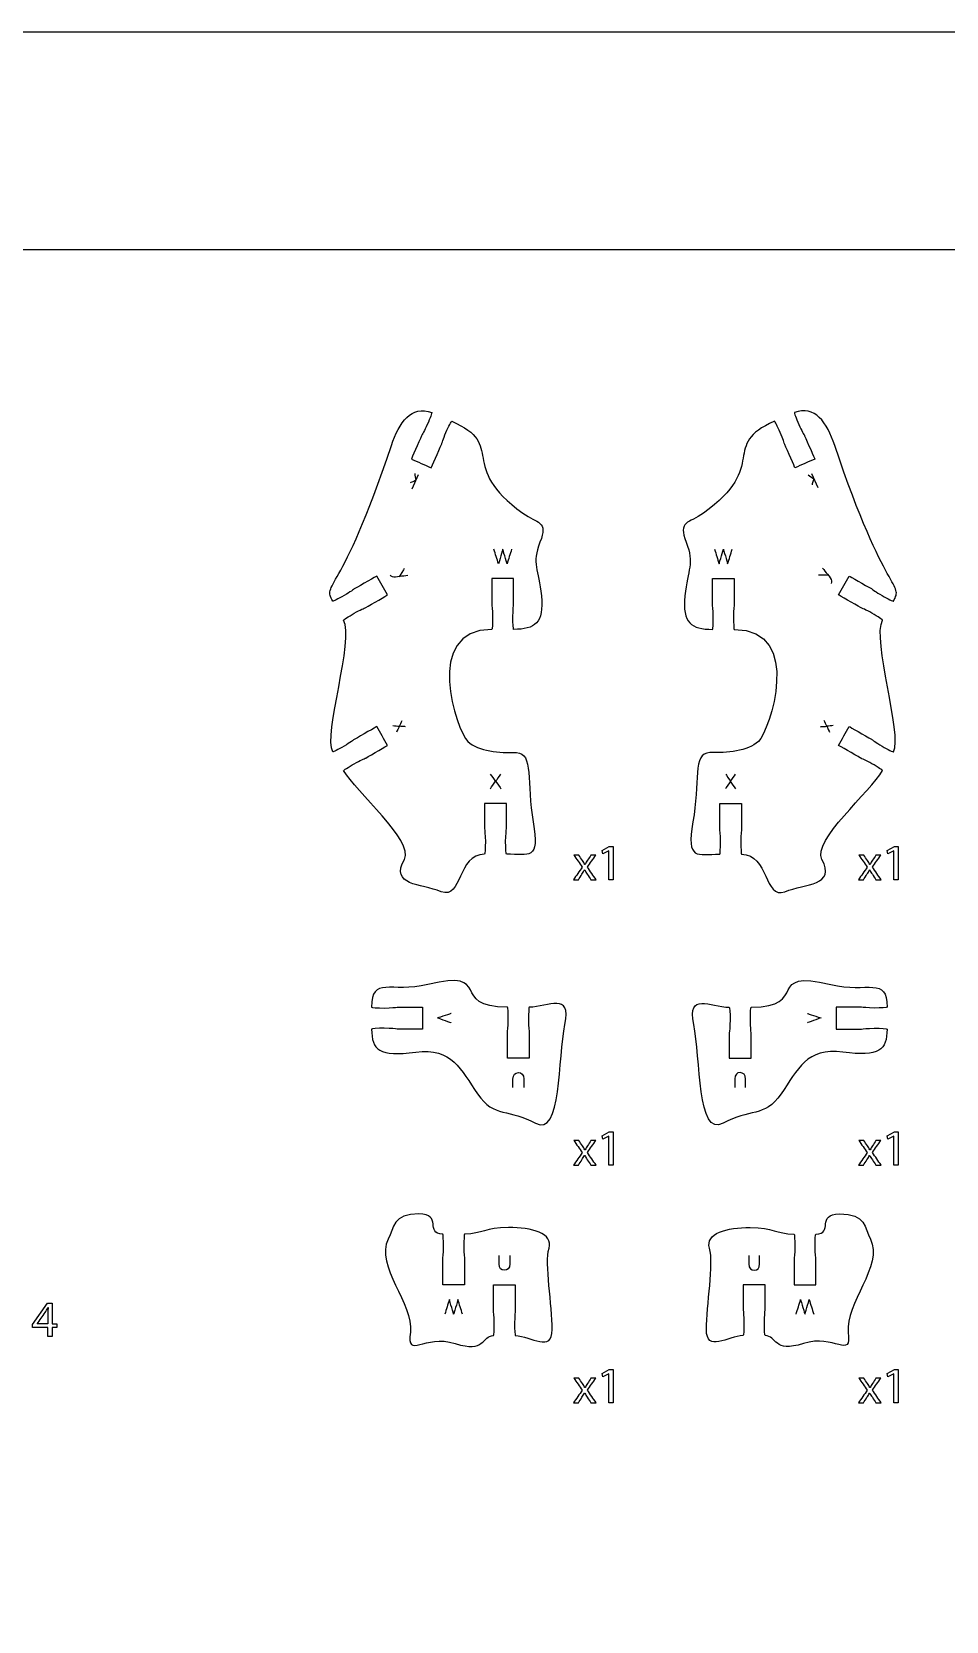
# Model space of a CAD drawing. Extents: x 0 to 1000, y 0 to 600.
# Drawn here: x 599 to 725.1, y 380.9 to 600 of the extents above; entities that cross this region are included whole.
import ezdxf

# ---------------------------------------------------------------- set-up
doc = ezdxf.new("R2010")
doc.units = 0
doc.header["$MEASUREMENT"] = 0
doc.layers.add('DEFAULT', color=7, linetype='CONTINUOUS')

msp = doc.modelspace()

# ---------------------------------------------------------------- linework, layer by layer
at = {"layer": 'DEFAULT', "color": 250}
for points in [[(1000.05, 0.05), (0.05, 0.05), (0.05, 600.05), (1000.05, 600.05)], [(678.56, 487.13), (678.55, 487.13), (677.75, 486.7), (677.63, 487.18), (678.63, 487.71), (679.16, 487.71), (679.16, 483.13), (678.56, 483.13)], [(717.86, 487.13), (717.84, 487.13), (717.05, 486.7), (716.93, 487.18), (717.93, 487.71), (718.46, 487.71), (718.46, 483.13), (717.86, 483.13)], [(678.56, 447.78), (678.55, 447.78), (677.75, 447.35), (677.63, 447.82), (678.63, 448.36), (679.16, 448.36), (679.16, 443.77), (678.56, 443.77)], [(717.86, 447.78), (717.84, 447.78), (717.05, 447.35), (716.93, 447.82), (717.93, 448.36), (718.46, 448.36), (718.46, 443.77), (717.86, 443.77)], [(601.23, 420.15), (601.23, 421.4), (599.1, 421.4), (599.1, 421.81), (601.15, 424.74), (601.82, 424.74), (601.82, 421.89), (602.46, 421.89), (602.46, 421.4), (601.82, 421.4), (601.82, 420.15)], [(678.56, 415.02), (678.55, 415.02), (677.75, 414.59), (677.63, 415.06), (678.63, 415.6), (679.16, 415.6), (679.16, 411.01), (678.56, 411.01)], [(717.86, 415.02), (717.84, 415.02), (717.05, 414.59), (716.93, 415.06), (717.93, 415.6), (718.46, 415.6), (718.46, 411.01), (717.86, 411.01)]]:
    msp.add_lwpolyline(points, close=True, dxfattribs=at)
for points in [[(349.46, 570.05), (980.05, 570.05), (980.05, 20.05), (203.89, 20.05), (203.89, 570.05), (223.88, 570.05)], [(706.51, 539.15), (707.36, 537.2)], [(652.26, 538.95), (651.4, 537)]]:
    msp.add_lwpolyline(points, dxfattribs=at)
at = {"layer": 'DEFAULT', "color": 1}
for points, knots in [([(640.51, 500.78), (640.53, 500.74), (641.24, 501.08), (642.08, 501.56), (642.92, 502.05), (643.39, 502.44), (643.54, 502.52), (644.31, 502.96), (646.58, 504.26), (646.58, 504.26), (647.08, 503.39), (647.58, 502.52), (648.07, 501.66), (648.07, 501.66), (645.79, 500.35), (645.04, 499.92), (644.88, 499.83), (644.31, 499.62), (643.47, 499.14), (642.63, 498.65), (641.97, 498.23), (642, 498.18), (643.62, 495.34), (651.74, 488.48), (650.37, 485.95), (648.39, 482.3), (652.6, 482.62), (655.47, 481.49), (658.35, 480.36), (657.65, 486.66), (661.44, 486.66), (661.5, 486.66), (661.54, 487.45), (661.54, 488.41), (661.54, 489.38), (661.44, 489.99), (661.44, 490.16), (661.44, 491.33), (661.44, 492.5), (661.44, 493.66), (662.44, 493.66), (663.44, 493.66), (664.44, 493.66), (664.44, 492.5), (664.44, 491.33), (664.44, 490.16), (664.44, 489.99), (664.34, 489.38), (664.34, 488.41), (664.34, 487.45), (664.39, 486.66), (664.44, 486.66), (667.6, 486.66), (669.07, 485.72), (668.14, 491.11), (667.2, 496.49), (668.2, 500.66), (665.84, 500.66), (663.47, 500.66), (660.61, 500.77), (659.11, 502.21), (657.62, 503.66), (652.79, 517.66), (662.44, 517.66), (662.5, 517.66), (662.54, 518.44), (662.54, 519.41), (662.54, 520.38), (662.44, 520.99), (662.44, 521.16), (662.44, 522.33), (662.44, 523.49), (662.44, 524.66), (663.44, 524.66), (664.44, 524.66), (665.44, 524.66), (665.44, 523.49), (665.44, 522.33), (665.44, 521.16), (665.44, 520.99), (665.34, 520.38), (665.34, 519.41), (665.34, 518.44), (665.39, 517.66), (665.44, 517.66), (668.37, 517.66), (669.63, 518.53), (669.26, 522.27), (668.89, 526), (667.89, 526.68), (669.07, 529.66), (670.26, 532.63), (668.67, 532.27), (666.71, 533.68), (657.55, 540.24), (664.51, 543.09), (656.9, 546.35), (656.85, 546.37), (656.49, 545.67), (656.1, 544.79), (655.71, 543.9), (655.56, 543.31), (655.49, 543.14), (655.14, 542.34), (654.08, 539.94), (654.08, 539.94), (653.17, 540.34), (652.25, 540.74), (651.34, 541.14), (651.34, 541.14), (652.39, 543.55), (652.74, 544.35), (652.81, 544.51), (653.15, 545.03), (653.54, 545.91), (653.93, 546.79), (654.2, 547.53), (654.15, 547.56), (651.35, 548.62), (649.66, 546.19), (648.6, 543.03), (641.54, 521.97), (639.02, 524.14), (640.51, 521.54), (640.53, 521.49), (641.24, 521.84), (642.08, 522.32), (642.92, 522.8), (643.39, 523.19), (643.54, 523.27), (644.31, 523.71), (646.58, 525.01), (646.58, 525.01), (647.08, 524.15), (647.58, 523.28), (648.07, 522.41), (648.07, 522.41), (645.79, 521.1), (645.04, 520.67), (644.88, 520.58), (644.31, 520.37), (643.47, 519.89), (642.63, 519.41), (641.97, 518.98), (642, 518.93), (643.5, 516.3), (639.18, 503.1), (640.51, 500.78)], [1, 1, 1, 1, 2, 2, 2, 3, 3, 3, 4, 4, 4, 12.506309, 12.506309, 12.506309, 13.506309, 13.506309, 13.506309, 14.506309, 14.506309, 14.506309, 15.506309, 15.506309, 15.506309, 16.506309, 16.506309, 16.506309, 17.506309, 17.506309, 17.506309, 18.506309, 18.506309, 18.506309, 19.506309, 19.506309, 19.506309, 20.506309, 20.506309, 20.506309, 30.426309, 30.426309, 30.426309, 38.926309, 38.926309, 38.926309, 48.846309, 48.846309, 48.846309, 49.846309, 49.846309, 49.846309, 50.846309, 50.846309, 50.846309, 51.846309, 51.846309, 51.846309, 52.846309, 52.846309, 52.846309, 53.846309, 53.846309, 53.846309, 54.846309, 54.846309, 54.846309, 55.846309, 55.846309, 55.846309, 56.846309, 56.846309, 56.846309, 66.766309, 66.766309, 66.766309, 75.276309, 75.276309, 75.276309, 85.196309, 85.196309, 85.196309, 86.196309, 86.196309, 86.196309, 87.196309, 87.196309, 87.196309, 88.196309, 88.196309, 88.196309, 89.196309, 89.196309, 89.196309, 90.196309, 90.196309, 90.196309, 91.196309, 91.196309, 91.196309, 92.196309, 92.196309, 92.196309, 93.196309, 93.196309, 93.196309, 94.196309, 94.196309, 94.196309, 102.699967, 102.699967, 102.699967, 103.699967, 103.699967, 103.699967, 104.699967, 104.699967, 104.699967, 105.699967, 105.699967, 105.699967, 106.699967, 106.699967, 106.699967, 107.699967, 107.699967, 107.699967, 108.699967, 108.699967, 108.699967, 109.699967, 109.699967, 109.699967, 110.699967, 110.699967, 110.699967, 119.206277, 119.206277, 119.206277, 120.206277, 120.206277, 120.206277, 121.206277, 121.206277, 121.206277, 122.206277, 122.206277, 122.206277, 123.206277, 123.206277, 123.206277, 123.206277]), ([(717.8, 500.78), (717.77, 500.74), (717.07, 501.08), (716.23, 501.56), (715.39, 502.05), (714.91, 502.44), (714.76, 502.52), (714, 502.96), (711.72, 504.26), (711.72, 504.26), (711.23, 503.39), (710.73, 502.52), (710.23, 501.66), (710.23, 501.66), (712.51, 500.35), (713.27, 499.92), (713.42, 499.83), (714, 499.62), (714.84, 499.14), (715.68, 498.65), (716.34, 498.23), (716.31, 498.18), (714.68, 495.34), (706.57, 488.48), (707.94, 485.95), (709.92, 482.3), (705.71, 482.62), (702.83, 481.49), (699.96, 480.36), (700.66, 486.66), (696.86, 486.66), (696.81, 486.66), (696.76, 487.45), (696.76, 488.41), (696.76, 489.38), (696.86, 489.99), (696.86, 490.16), (696.86, 491.33), (696.86, 492.5), (696.86, 493.66), (695.86, 493.66), (694.86, 493.66), (693.86, 493.66), (693.86, 492.5), (693.86, 491.33), (693.86, 490.16), (693.86, 489.99), (693.96, 489.38), (693.96, 488.41), (693.96, 487.45), (693.92, 486.66), (693.86, 486.66), (690.71, 486.66), (689.23, 485.72), (690.17, 491.11), (691.1, 496.49), (690.1, 500.66), (692.47, 500.66), (694.84, 500.66), (697.7, 500.77), (699.19, 502.21), (700.69, 503.66), (705.51, 517.66), (695.86, 517.66), (695.81, 517.66), (695.76, 518.44), (695.76, 519.41), (695.76, 520.38), (695.86, 520.99), (695.86, 521.16), (695.86, 522.33), (695.86, 523.49), (695.86, 524.66), (694.86, 524.66), (693.86, 524.66), (692.86, 524.66), (692.86, 523.49), (692.86, 522.33), (692.86, 521.16), (692.86, 520.99), (692.96, 520.38), (692.96, 519.41), (692.96, 518.44), (692.92, 517.66), (692.86, 517.66), (689.94, 517.66), (688.67, 518.53), (689.04, 522.27), (689.42, 526), (690.42, 526.68), (689.23, 529.66), (688.04, 532.63), (689.63, 532.27), (691.6, 533.68), (700.76, 540.24), (693.8, 543.09), (701.41, 546.35), (701.46, 546.37), (701.82, 545.67), (702.2, 544.79), (702.59, 543.9), (702.75, 543.31), (702.82, 543.14), (703.17, 542.34), (704.22, 539.94), (704.22, 539.94), (705.14, 540.34), (706.05, 540.74), (706.97, 541.14), (706.97, 541.14), (705.91, 543.55), (705.56, 544.35), (705.49, 544.51), (705.16, 545.03), (704.77, 545.91), (704.38, 546.79), (704.1, 547.53), (704.15, 547.56), (706.96, 548.62), (708.65, 546.19), (709.71, 543.03), (716.77, 521.97), (719.29, 524.14), (717.8, 521.54), (717.77, 521.49), (717.07, 521.84), (716.23, 522.32), (715.39, 522.8), (714.91, 523.19), (714.76, 523.27), (714, 523.71), (711.72, 525.01), (711.72, 525.01), (711.23, 524.15), (710.73, 523.28), (710.23, 522.41), (710.23, 522.41), (712.51, 521.1), (713.27, 520.67), (713.42, 520.58), (714, 520.37), (714.84, 519.89), (715.68, 519.41), (716.34, 518.98), (716.31, 518.93), (714.8, 516.3), (719.13, 503.1), (717.8, 500.78)], [1, 1, 1, 1, 2, 2, 2, 3, 3, 3, 4, 4, 4, 12.506309, 12.506309, 12.506309, 13.506309, 13.506309, 13.506309, 14.506309, 14.506309, 14.506309, 15.506309, 15.506309, 15.506309, 16.506309, 16.506309, 16.506309, 17.506309, 17.506309, 17.506309, 18.506309, 18.506309, 18.506309, 19.506309, 19.506309, 19.506309, 20.506309, 20.506309, 20.506309, 30.426309, 30.426309, 30.426309, 38.926309, 38.926309, 38.926309, 48.846309, 48.846309, 48.846309, 49.846309, 49.846309, 49.846309, 50.846309, 50.846309, 50.846309, 51.846309, 51.846309, 51.846309, 52.846309, 52.846309, 52.846309, 53.846309, 53.846309, 53.846309, 54.846309, 54.846309, 54.846309, 55.846309, 55.846309, 55.846309, 56.846309, 56.846309, 56.846309, 66.766309, 66.766309, 66.766309, 75.276309, 75.276309, 75.276309, 85.196309, 85.196309, 85.196309, 86.196309, 86.196309, 86.196309, 87.196309, 87.196309, 87.196309, 88.196309, 88.196309, 88.196309, 89.196309, 89.196309, 89.196309, 90.196309, 90.196309, 90.196309, 91.196309, 91.196309, 91.196309, 92.196309, 92.196309, 92.196309, 93.196309, 93.196309, 93.196309, 94.196309, 94.196309, 94.196309, 102.699967, 102.699967, 102.699967, 103.699967, 103.699967, 103.699967, 104.699967, 104.699967, 104.699967, 105.699967, 105.699967, 105.699967, 106.699967, 106.699967, 106.699967, 107.699967, 107.699967, 107.699967, 108.699967, 108.699967, 108.699967, 109.699967, 109.699967, 109.699967, 110.699967, 110.699967, 110.699967, 119.206277, 119.206277, 119.206277, 120.206277, 120.206277, 120.206277, 121.206277, 121.206277, 121.206277, 122.206277, 122.206277, 122.206277, 123.206277, 123.206277, 123.206277, 123.206277]), ([(672.5, 463.2), (671.56, 458.65), (672.06, 447.51), (668.45, 449.57), (664.84, 451.62), (662.77, 450.25), (660.47, 453.61), (658.16, 456.97), (656.98, 460.02), (651.94, 459.37), (646.89, 458.71), (645.86, 459.65), (645.86, 462.55), (645.86, 462.61), (646.64, 462.66), (647.61, 462.66), (648.57, 462.66), (649.18, 462.55), (649.36, 462.55), (650.52, 462.55), (651.69, 462.55), (652.86, 462.55), (652.86, 463.56), (652.86, 464.56), (652.86, 465.56), (651.69, 465.56), (650.52, 465.56), (649.36, 465.56), (649.18, 465.56), (648.57, 465.45), (647.61, 465.45), (646.64, 465.45), (645.86, 465.5), (645.86, 465.56), (645.86, 469.86), (648.49, 467.48), (653.6, 468.7), (662.81, 470.9), (656.38, 465.56), (664.6, 465.56), (664.65, 465.56), (664.69, 464.77), (664.69, 463.81), (664.69, 462.84), (664.6, 462.23), (664.6, 462.06), (664.6, 460.89), (664.6, 459.72), (664.6, 458.55), (665.59, 458.55), (666.59, 458.55), (667.59, 458.55), (667.59, 459.72), (667.59, 460.89), (667.59, 462.05), (667.59, 462.23), (667.49, 462.84), (667.49, 463.81), (667.49, 464.77), (667.54, 465.56), (667.59, 465.56), (670.27, 465.56), (673.43, 467.74), (672.5, 463.2)], [1, 1, 1, 1, 2, 2, 2, 3, 3, 3, 4, 4, 4, 5, 5, 5, 6, 6, 6, 7, 7, 7, 16.92, 16.92, 16.92, 25.43, 25.43, 25.43, 35.35, 35.35, 35.35, 36.35, 36.35, 36.35, 37.35, 37.35, 37.35, 38.35, 38.35, 38.35, 39.35, 39.35, 39.35, 40.35, 40.35, 40.35, 41.35, 41.35, 41.35, 51.28, 51.28, 51.28, 59.78, 59.78, 59.78, 69.7, 69.7, 69.7, 70.7, 70.7, 70.7, 71.7, 71.7, 71.7, 72.7, 72.7, 72.7, 72.7]), ([(690.28, 463.2), (691.22, 458.65), (690.72, 447.51), (694.33, 449.57), (697.94, 451.62), (700.01, 450.25), (702.31, 453.61), (704.62, 456.97), (705.8, 460.02), (710.84, 459.37), (715.88, 458.71), (716.92, 459.65), (716.92, 462.55), (716.92, 462.61), (716.14, 462.66), (715.17, 462.66), (714.2, 462.66), (713.59, 462.55), (713.42, 462.55), (712.25, 462.55), (711.09, 462.55), (709.92, 462.55), (709.92, 463.56), (709.92, 464.56), (709.92, 465.56), (711.09, 465.56), (712.25, 465.56), (713.42, 465.56), (713.59, 465.56), (714.2, 465.45), (715.17, 465.45), (716.14, 465.45), (716.92, 465.5), (716.92, 465.56), (716.92, 469.86), (714.29, 467.48), (709.18, 468.7), (699.97, 470.9), (706.4, 465.56), (698.18, 465.56), (698.13, 465.56), (698.08, 464.77), (698.08, 463.81), (698.08, 462.84), (698.18, 462.23), (698.18, 462.06), (698.18, 460.89), (698.18, 459.72), (698.18, 458.55), (697.18, 458.55), (696.18, 458.55), (695.18, 458.55), (695.18, 459.72), (695.18, 460.89), (695.18, 462.05), (695.18, 462.23), (695.28, 462.84), (695.28, 463.81), (695.28, 464.77), (695.24, 465.56), (695.18, 465.56), (692.51, 465.56), (689.35, 467.74), (690.28, 463.2)], [1, 1, 1, 1, 2, 2, 2, 3, 3, 3, 4, 4, 4, 5, 5, 5, 6, 6, 6, 7, 7, 7, 16.921, 16.921, 16.921, 25.431, 25.431, 25.431, 35.352, 35.352, 35.352, 36.352, 36.352, 36.352, 37.352, 37.352, 37.352, 38.352, 38.352, 38.352, 39.352, 39.352, 39.352, 40.352, 40.352, 40.352, 41.352, 41.352, 41.352, 51.282, 51.282, 51.282, 59.782, 59.782, 59.782, 69.702, 69.702, 69.702, 70.702, 70.702, 70.702, 71.702, 71.702, 71.702, 72.702, 72.702, 72.702, 72.702]), ([(670.76, 421.13), (670.76, 417.83), (667.85, 420.28), (665.67, 420.28), (665.62, 420.28), (665.57, 421.07), (665.57, 422.03), (665.57, 423), (665.67, 423.61), (665.67, 423.78), (665.67, 424.95), (665.67, 426.12), (665.67, 427.28), (664.67, 427.28), (663.67, 427.28), (662.67, 427.28), (662.67, 426.12), (662.67, 424.95), (662.67, 423.78), (662.67, 423.61), (662.77, 423), (662.77, 422.03), (662.77, 421.07), (662.73, 420.28), (662.67, 420.28), (660.98, 420.28), (661.6, 417.83), (657.37, 419.2), (653.14, 420.57), (650.7, 416.89), (651.2, 420.75), (651.7, 424.61), (646.31, 429.92), (648.15, 433.58), (648.94, 435.17), (648.77, 437.07), (652.39, 437.07), (655.67, 437.07), (653.18, 434.29), (655.67, 434.29), (655.73, 434.29), (655.77, 433.5), (655.77, 432.53), (655.77, 431.57), (655.67, 430.96), (655.67, 430.78), (655.67, 429.62), (655.67, 428.45), (655.67, 427.28), (656.67, 427.28), (657.67, 427.28), (658.67, 427.28), (658.67, 428.45), (658.67, 429.62), (658.67, 430.78), (658.67, 430.96), (658.57, 431.57), (658.57, 432.53), (658.57, 433.5), (658.62, 434.29), (658.67, 434.29), (661.23, 434.29), (661.47, 435.2), (664.71, 435.2), (667.95, 435.2), (670.95, 434.39), (670.32, 432.33), (669.7, 430.28), (670.76, 424.43), (670.76, 421.13)], [1, 1, 1, 1, 2, 2, 2, 3, 3, 3, 4, 4, 4, 13.92, 13.92, 13.92, 22.42, 22.42, 22.42, 32.34, 32.34, 32.34, 33.34, 33.34, 33.34, 34.34, 34.34, 34.34, 35.34, 35.34, 35.34, 36.34, 36.34, 36.34, 37.34, 37.34, 37.34, 38.34, 38.34, 38.34, 39.34, 39.34, 39.34, 40.34, 40.34, 40.34, 41.34, 41.34, 41.34, 51.26, 51.26, 51.26, 59.77, 59.77, 59.77, 69.69, 69.69, 69.69, 70.69, 70.69, 70.69, 71.69, 71.69, 71.69, 72.69, 72.69, 72.69, 73.69, 73.69, 73.69, 74.69, 74.69, 74.69, 74.69]), ([(692.02, 421.13), (692.02, 417.83), (694.93, 420.28), (697.11, 420.28), (697.16, 420.28), (697.2, 421.07), (697.2, 422.03), (697.2, 423), (697.11, 423.61), (697.11, 423.78), (697.11, 424.95), (697.11, 426.12), (697.11, 427.28), (698.11, 427.28), (699.11, 427.28), (700.1, 427.28), (700.1, 426.12), (700.1, 424.95), (700.1, 423.78), (700.1, 423.61), (700.01, 423), (700.01, 422.03), (700.01, 421.07), (700.05, 420.28), (700.1, 420.28), (701.8, 420.28), (701.18, 417.83), (705.41, 419.2), (709.64, 420.57), (712.07, 416.89), (711.57, 420.75), (711.08, 424.61), (716.47, 429.92), (714.63, 433.58), (713.83, 435.17), (714.01, 437.07), (710.39, 437.07), (707.11, 437.07), (709.6, 434.29), (707.11, 434.29), (707.05, 434.29), (707, 433.5), (707, 432.53), (707, 431.57), (707.11, 430.96), (707.11, 430.78), (707.11, 429.62), (707.11, 428.45), (707.11, 427.28), (706.11, 427.28), (705.1, 427.28), (704.1, 427.28), (704.1, 428.45), (704.1, 429.62), (704.1, 430.78), (704.1, 430.96), (704.21, 431.57), (704.21, 432.53), (704.21, 433.5), (704.16, 434.29), (704.1, 434.29), (701.55, 434.29), (701.3, 435.2), (698.07, 435.2), (694.83, 435.2), (691.83, 434.39), (692.45, 432.33), (693.08, 430.28), (692.02, 424.43), (692.02, 421.13)], [1, 1, 1, 1, 2, 2, 2, 3, 3, 3, 4, 4, 4, 13.92, 13.92, 13.92, 22.42, 22.42, 22.42, 32.34, 32.34, 32.34, 33.34, 33.34, 33.34, 34.34, 34.34, 34.34, 35.34, 35.34, 35.34, 36.34, 36.34, 36.34, 37.34, 37.34, 37.34, 38.34, 38.34, 38.34, 39.34, 39.34, 39.34, 40.34, 40.34, 40.34, 41.34, 41.34, 41.34, 51.26, 51.26, 51.26, 59.77, 59.77, 59.77, 69.69, 69.69, 69.69, 70.69, 70.69, 70.69, 71.69, 71.69, 71.69, 72.69, 72.69, 72.69, 73.69, 73.69, 73.69, 74.69, 74.69, 74.69, 74.69])]:
    msp.add_open_spline(points, degree=3, knots=knots, dxfattribs=at)
at = {"layer": 'DEFAULT', "color": 250}
for points, knots in [([(651.8, 539.15), (651.85, 538.84), (651.89, 538.53), (651.94, 538.23), (651.89, 538.19), (651.17, 537.84), (651.17, 537.84)], [0, 0, 0, 0, 2.640555, 2.640555, 2.640555, 3.640555, 3.640555, 3.640555, 3.640555]), ([(706.05, 538.95), (706.31, 538.77), (706.57, 538.6), (706.82, 538.43), (706.81, 538.37), (706.58, 537.6), (706.58, 537.6)], [0, 0, 0, 0, 2.640104, 2.640104, 2.640104, 3.640104, 3.640104, 3.640104, 3.640104]), ([(665.16, 528.71), (664.95, 528.04), (664.74, 527.37), (664.53, 526.69), (664.47, 526.94), (663.94, 528.71), (663.94, 528.71), (663.94, 528.71), (663.42, 526.94), (663.35, 526.69), (663.14, 527.37), (662.93, 528.04), (662.72, 528.71)], [0, 0, 0, 0, 6.000044, 6.000044, 6.000044, 7.000044, 7.000044, 7.000044, 8.000044, 8.000044, 8.000044, 14.000088, 14.000088, 14.000088, 14.000088]), ([(693.14, 528.71), (693.35, 528.04), (693.56, 527.37), (693.77, 526.69), (693.84, 526.94), (694.36, 528.71), (694.36, 528.71), (694.36, 528.71), (694.89, 526.94), (694.95, 526.69), (695.16, 527.37), (695.37, 528.04), (695.58, 528.71)], [0, 0, 0, 0, 6.000044, 6.000044, 6.000044, 7.000044, 7.000044, 7.000044, 8.000044, 8.000044, 8.000044, 13.999791, 13.999791, 13.999791, 13.999791]), ([(708.02, 526.11), (708.25, 525.83), (708.48, 525.54), (708.72, 525.25), (709.05, 524.84), (709.21, 524.6), (709.26, 524.37), (709.29, 524.2), (709.27, 524.07), (709.24, 524)], [0, 0, 0, 0, 3.139101, 3.139101, 3.139101, 4.139101, 4.139101, 4.139101, 5.139101, 5.139101, 5.139101, 5.139101]), ([(650.86, 525.1), (650.5, 525.04), (650.13, 524.99), (649.77, 524.93), (649.24, 524.85), (648.96, 524.83), (648.73, 524.91), (648.57, 524.97), (648.47, 525.06), (648.42, 525.11)], [0, 0, 0, 0, 3.139686, 3.139686, 3.139686, 4.139686, 4.139686, 4.139686, 5.139686, 5.139686, 5.139686, 5.139686]), ([(648.79, 504.39), (649.09, 504.36), (649.39, 504.33), (649.69, 504.3), (649.65, 504.2), (649.3, 503.5), (649.3, 503.5)], [0, 0, 0, 0, 2.547903, 2.547903, 2.547903, 3.547903, 3.547903, 3.547903, 3.547903]), ([(650.55, 504.24), (650.55, 504.24), (649.79, 504.28), (649.69, 504.3), (649.81, 504.56), (649.94, 504.83), (650.06, 505.09)], [0, 0, 0, 0, 1, 1, 1, 3.483569, 3.483569, 3.483569, 3.483569]), ([(707.75, 504.24), (707.75, 504.24), (708.52, 504.28), (708.62, 504.3), (708.49, 504.56), (708.37, 504.83), (708.25, 505.09)], [0, 0, 0, 0, 1, 1, 1, 3.483569, 3.483569, 3.483569, 3.483569]), ([(709.51, 504.39), (709.22, 504.36), (708.92, 504.33), (708.62, 504.3), (708.66, 504.2), (709, 503.5), (709, 503.5)], [0, 0, 0, 0, 2.547903, 2.547903, 2.547903, 3.547903, 3.547903, 3.547903, 3.547903]), ([(663.63, 497.71), (663.63, 497.71), (663.05, 496.83), (662.96, 496.71), (662.72, 497.05), (662.49, 497.38), (662.26, 497.71)], [0, 0, 0, 0, 1, 1, 1, 4.45798, 4.45798, 4.45798, 4.45798]), ([(694.68, 497.71), (694.68, 497.71), (695.26, 496.83), (695.35, 496.71), (695.58, 497.05), (695.82, 497.38), (696.05, 497.71)], [0, 0, 0, 0, 1, 1, 1, 4.45798, 4.45798, 4.45798, 4.45798]), ([(662.23, 495.69), (662.47, 496.03), (662.71, 496.37), (662.96, 496.71), (663.05, 496.59), (663.66, 495.69), (663.66, 495.69)], [0, 0, 0, 0, 3.548245, 3.548245, 3.548245, 4.548245, 4.548245, 4.548245, 4.548245]), ([(696.07, 495.69), (695.83, 496.03), (695.59, 496.37), (695.35, 496.71), (695.26, 496.59), (694.65, 495.69), (694.65, 495.69)], [0, 0, 0, 0, 3.548245, 3.548245, 3.548245, 4.548245, 4.548245, 4.548245, 4.548245]), ([(674.43, 486.54), (674.59, 486.3), (674.76, 486.05), (674.92, 485.81), (675.05, 485.62), (675.15, 485.44), (675.26, 485.25), (675.27, 485.25), (675.28, 485.25), (675.29, 485.25), (675.4, 485.46), (675.51, 485.63), (675.62, 485.82), (675.78, 486.06), (675.94, 486.3), (676.1, 486.54), (676.33, 486.54), (676.55, 486.54), (676.77, 486.54), (676.39, 485.99), (676, 485.44), (675.61, 484.89), (676.01, 484.3), (676.41, 483.71), (676.81, 483.13), (676.57, 483.13), (676.34, 483.13), (676.1, 483.13), (675.94, 483.38), (675.77, 483.64), (675.6, 483.9), (675.47, 484.09), (675.36, 484.28), (675.24, 484.49), (675.23, 484.49), (675.23, 484.49), (675.22, 484.49), (675.11, 484.28), (674.99, 484.1), (674.86, 483.9), (674.7, 483.64), (674.53, 483.38), (674.37, 483.13), (674.14, 483.13), (673.91, 483.13), (673.68, 483.13), (674.09, 483.71), (674.49, 484.29), (674.9, 484.87), (674.51, 485.43), (674.13, 485.98), (673.74, 486.54), (673.97, 486.54), (674.2, 486.54), (674.43, 486.54)], [0, 0, 0, 0, 2.49699, 2.49699, 2.49699, 3.49699, 3.49699, 3.49699, 3.55799, 3.55799, 3.55799, 4.55799, 4.55799, 4.55799, 7.027266, 7.027266, 7.027266, 8.928266, 8.928266, 8.928266, 14.656941, 14.656941, 14.656941, 20.704255, 20.704255, 20.704255, 22.704255, 22.704255, 22.704255, 25.30733, 25.30733, 25.30733, 26.30733, 26.30733, 26.30733, 26.34733, 26.34733, 26.34733, 27.34733, 27.34733, 27.34733, 29.939542, 29.939542, 29.939542, 31.879542, 31.879542, 31.879542, 37.900918, 37.900918, 37.900918, 43.666509, 43.666509, 43.666509, 45.627509, 45.627509, 45.627509, 45.627509]), ([(713.73, 486.54), (713.89, 486.3), (714.05, 486.05), (714.22, 485.81), (714.34, 485.62), (714.45, 485.44), (714.56, 485.25), (714.57, 485.25), (714.58, 485.25), (714.58, 485.25), (714.7, 485.46), (714.81, 485.63), (714.92, 485.82), (715.08, 486.06), (715.24, 486.3), (715.4, 486.54), (715.63, 486.54), (715.85, 486.54), (716.07, 486.54), (715.68, 485.99), (715.3, 485.44), (714.91, 484.89), (715.31, 484.3), (715.71, 483.71), (716.11, 483.13), (715.87, 483.13), (715.64, 483.13), (715.4, 483.13), (715.23, 483.38), (715.07, 483.64), (714.9, 483.9), (714.77, 484.09), (714.65, 484.28), (714.53, 484.49), (714.53, 484.49), (714.52, 484.49), (714.52, 484.49), (714.41, 484.28), (714.29, 484.1), (714.16, 483.9), (714, 483.64), (713.83, 483.38), (713.67, 483.13), (713.44, 483.13), (713.21, 483.13), (712.98, 483.13), (713.39, 483.71), (713.79, 484.29), (714.19, 484.87), (713.81, 485.43), (713.42, 485.98), (713.04, 486.54), (713.27, 486.54), (713.5, 486.54), (713.73, 486.54)], [0, 0, 0, 0, 2.49699, 2.49699, 2.49699, 3.49699, 3.49699, 3.49699, 3.55799, 3.55799, 3.55799, 4.55799, 4.55799, 4.55799, 7.027266, 7.027266, 7.027266, 8.928266, 8.928266, 8.928266, 14.656941, 14.656941, 14.656941, 20.704255, 20.704255, 20.704255, 22.704255, 22.704255, 22.704255, 25.30733, 25.30733, 25.30733, 26.30733, 26.30733, 26.30733, 26.34733, 26.34733, 26.34733, 27.34733, 27.34733, 27.34733, 29.939542, 29.939542, 29.939542, 31.879542, 31.879542, 31.879542, 37.900918, 37.900918, 37.900918, 43.666509, 43.666509, 43.666509, 45.627509, 45.627509, 45.627509, 45.627509]), ([(656.84, 464.71), (656.84, 464.71), (655.21, 464.15), (654.95, 464.08), (655.21, 464.01), (656.84, 463.41), (656.84, 463.41)], [0, 0, 0, 0, 1.02, 1.02, 1.02, 2.02, 2.02, 2.02, 2.02]), ([(705.94, 464.71), (705.94, 464.71), (707.57, 464.15), (707.82, 464.08), (707.57, 464.01), (705.94, 463.41), (705.94, 463.41)], [0, 0, 0, 0, 1.02, 1.02, 1.02, 2.02, 2.02, 2.02, 2.02]), ([(665.35, 454.49), (665.35, 454.88), (665.35, 455.27), (665.35, 455.66), (665.35, 456.28), (665.68, 456.54), (666.11, 456.54), (666.53, 456.54), (666.84, 456.3), (666.84, 455.68), (666.84, 455.28), (666.84, 454.88), (666.84, 454.49)], [0, 0, 0, 0, 3.34, 3.34, 3.34, 4.34, 4.34, 4.34, 5.34, 5.34, 5.34, 8.714, 8.714, 8.714, 8.714]), ([(697.43, 454.49), (697.43, 454.88), (697.43, 455.27), (697.43, 455.66), (697.43, 456.28), (697.1, 456.54), (696.66, 456.54), (696.25, 456.54), (695.94, 456.3), (695.94, 455.68), (695.94, 455.28), (695.94, 454.88), (695.94, 454.49)], [0, 0, 0, 0, 3.34, 3.34, 3.34, 4.34, 4.34, 4.34, 5.34, 5.34, 5.34, 8.714, 8.714, 8.714, 8.714]), ([(674.43, 447.19), (674.59, 446.94), (674.76, 446.7), (674.92, 446.45), (675.05, 446.26), (675.15, 446.09), (675.26, 445.9), (675.27, 445.9), (675.28, 445.9), (675.29, 445.9), (675.4, 446.1), (675.51, 446.28), (675.62, 446.46), (675.78, 446.7), (675.94, 446.94), (676.1, 447.19), (676.33, 447.19), (676.55, 447.19), (676.77, 447.19), (676.39, 446.64), (676, 446.09), (675.61, 445.53), (676.01, 444.95), (676.41, 444.36), (676.81, 443.77), (676.57, 443.77), (676.34, 443.77), (676.1, 443.77), (675.94, 444.03), (675.77, 444.28), (675.6, 444.54), (675.47, 444.74), (675.36, 444.93), (675.24, 445.13), (675.23, 445.13), (675.23, 445.13), (675.22, 445.13), (675.11, 444.93), (674.99, 444.74), (674.86, 444.54), (674.7, 444.28), (674.53, 444.03), (674.37, 443.77), (674.14, 443.77), (673.91, 443.77), (673.68, 443.77), (674.09, 444.35), (674.49, 444.93), (674.9, 445.51), (674.51, 446.07), (674.13, 446.63), (673.74, 447.19), (673.97, 447.19), (674.2, 447.19), (674.43, 447.19)], [0, 0, 0, 0, 2.49671, 2.49671, 2.49671, 3.49671, 3.49671, 3.49671, 3.55671, 3.55671, 3.55671, 4.55671, 4.55671, 4.55671, 7.025985, 7.025985, 7.025985, 8.926985, 8.926985, 8.926985, 14.654844, 14.654844, 14.654844, 20.70272, 20.70272, 20.70272, 22.70372, 22.70372, 22.70372, 25.306249, 25.306249, 25.306249, 26.306249, 26.306249, 26.306249, 26.346249, 26.346249, 26.346249, 27.346249, 27.346249, 27.346249, 29.938461, 29.938461, 29.938461, 31.878461, 31.878461, 31.878461, 37.899016, 37.899016, 37.899016, 43.664038, 43.664038, 43.664038, 45.624038, 45.624038, 45.624038, 45.624038]), ([(713.73, 447.19), (713.89, 446.94), (714.05, 446.7), (714.22, 446.45), (714.34, 446.26), (714.45, 446.09), (714.56, 445.9), (714.57, 445.9), (714.58, 445.9), (714.58, 445.9), (714.7, 446.1), (714.81, 446.28), (714.92, 446.46), (715.08, 446.7), (715.24, 446.94), (715.4, 447.19), (715.63, 447.19), (715.85, 447.19), (716.07, 447.19), (715.68, 446.64), (715.3, 446.09), (714.91, 445.53), (715.31, 444.95), (715.71, 444.36), (716.11, 443.77), (715.87, 443.77), (715.64, 443.77), (715.4, 443.77), (715.23, 444.03), (715.07, 444.28), (714.9, 444.54), (714.77, 444.74), (714.65, 444.93), (714.53, 445.13), (714.53, 445.13), (714.52, 445.13), (714.52, 445.13), (714.41, 444.93), (714.29, 444.74), (714.16, 444.54), (714, 444.28), (713.83, 444.03), (713.67, 443.77), (713.44, 443.77), (713.21, 443.77), (712.98, 443.77), (713.39, 444.35), (713.79, 444.93), (714.19, 445.51), (713.81, 446.07), (713.42, 446.63), (713.04, 447.19), (713.27, 447.19), (713.5, 447.19), (713.73, 447.19)], [1.961, 1.961, 1.961, 1.961, 4.457157, 4.457157, 4.457157, 5.457157, 5.457157, 5.457157, 5.518157, 5.518157, 5.518157, 6.518157, 6.518157, 6.518157, 8.987432, 8.987432, 8.987432, 10.888432, 10.888432, 10.888432, 16.616291, 16.616291, 16.616291, 22.663604, 22.663604, 22.663604, 24.663604, 24.663604, 24.663604, 27.26668, 27.26668, 27.26668, 28.26668, 28.26668, 28.26668, 28.30668, 28.30668, 28.30668, 29.30668, 29.30668, 29.30668, 31.898892, 31.898892, 31.898892, 33.838892, 33.838892, 33.838892, 39.859447, 39.859447, 39.859447, 45.625038, 45.625038, 45.625038, 47.586038, 47.586038, 47.586038, 47.586038]), ([(664.92, 431.35), (664.92, 430.96), (664.92, 430.57), (664.92, 430.17), (664.92, 429.55), (664.59, 429.3), (664.15, 429.3), (663.74, 429.3), (663.43, 429.53), (663.43, 430.16), (663.43, 430.56), (663.43, 430.95), (663.43, 431.35)], [0, 0, 0, 0, 3.34, 3.34, 3.34, 4.34, 4.34, 4.34, 5.34, 5.34, 5.34, 8.714, 8.714, 8.714, 8.714]), ([(697.86, 431.35), (697.86, 430.96), (697.86, 430.57), (697.86, 430.17), (697.86, 429.55), (698.19, 429.3), (698.63, 429.3), (699.04, 429.3), (699.35, 429.53), (699.35, 430.16), (699.35, 430.56), (699.35, 430.95), (699.35, 431.35)], [0, 0, 0, 0, 3.34, 3.34, 3.34, 4.34, 4.34, 4.34, 5.34, 5.34, 5.34, 8.714, 8.714, 8.714, 8.714]), ([(658.39, 423.23), (658.18, 423.9), (657.97, 424.58), (657.76, 425.25), (657.7, 425), (657.17, 423.23), (657.17, 423.23), (657.17, 423.23), (656.65, 425), (656.58, 425.25), (656.37, 424.58), (656.16, 423.9), (655.95, 423.23)], [0, 0, 0, 0, 6.000044, 6.000044, 6.000044, 7.000044, 7.000044, 7.000044, 8.000044, 8.000044, 8.000044, 14.000088, 14.000088, 14.000088, 14.000088]), ([(704.38, 423.23), (704.59, 423.9), (704.8, 424.58), (705.01, 425.25), (705.08, 425), (705.6, 423.23), (705.6, 423.23), (705.6, 423.23), (706.13, 425), (706.19, 425.25), (706.4, 424.58), (706.61, 423.9), (706.82, 423.23)], [0, 0, 0, 0, 6.000044, 6.000044, 6.000044, 7.000044, 7.000044, 7.000044, 8.000044, 8.000044, 8.000044, 13.999791, 13.999791, 13.999791, 13.999791]), ([(601.23, 421.89), (601.23, 422.4), (601.23, 422.91), (601.23, 423.42), (601.23, 423.66), (601.24, 423.9), (601.25, 424.14), (601.24, 424.14), (601.24, 424.14), (601.23, 424.14), (601.09, 423.87), (600.98, 423.67), (600.85, 423.46), (600.48, 422.94), (600.1, 422.42), (599.73, 421.9), (599.73, 421.9), (599.73, 421.89), (599.73, 421.89), (600.23, 421.89), (600.73, 421.89), (601.23, 421.89)], [4.261, 4.261, 4.261, 4.261, 8.603, 8.603, 8.603, 9.603, 9.603, 9.603, 9.664, 9.664, 9.664, 10.664, 10.664, 10.664, 16.110467, 16.110467, 16.110467, 16.150467, 16.150467, 16.150467, 20.411467, 20.411467, 20.411467, 20.411467]), ([(674.43, 414.43), (674.59, 414.18), (674.76, 413.94), (674.92, 413.69), (675.05, 413.5), (675.15, 413.33), (675.26, 413.14), (675.27, 413.14), (675.28, 413.14), (675.29, 413.14), (675.4, 413.34), (675.51, 413.52), (675.62, 413.7), (675.78, 413.94), (675.94, 414.18), (676.1, 414.43), (676.33, 414.43), (676.55, 414.43), (676.77, 414.43), (676.39, 413.88), (676, 413.33), (675.61, 412.78), (676.01, 412.19), (676.41, 411.6), (676.81, 411.01), (676.57, 411.01), (676.34, 411.01), (676.1, 411.01), (675.94, 411.27), (675.77, 411.52), (675.6, 411.78), (675.47, 411.98), (675.36, 412.17), (675.24, 412.37), (675.23, 412.37), (675.23, 412.37), (675.22, 412.37), (675.11, 412.17), (674.99, 411.99), (674.86, 411.78), (674.7, 411.52), (674.53, 411.27), (674.37, 411.01), (674.14, 411.01), (673.91, 411.01), (673.68, 411.01), (674.09, 411.59), (674.49, 412.17), (674.9, 412.75), (674.51, 413.31), (674.13, 413.87), (673.74, 414.43), (673.97, 414.43), (674.2, 414.43), (674.43, 414.43)], [0, 0, 0, 0, 2.49671, 2.49671, 2.49671, 3.49671, 3.49671, 3.49671, 3.55671, 3.55671, 3.55671, 4.55671, 4.55671, 4.55671, 7.025985, 7.025985, 7.025985, 8.926985, 8.926985, 8.926985, 14.654844, 14.654844, 14.654844, 20.70272, 20.70272, 20.70272, 22.70372, 22.70372, 22.70372, 25.306249, 25.306249, 25.306249, 26.306249, 26.306249, 26.306249, 26.346249, 26.346249, 26.346249, 27.346249, 27.346249, 27.346249, 29.938461, 29.938461, 29.938461, 31.878461, 31.878461, 31.878461, 37.899016, 37.899016, 37.899016, 43.664038, 43.664038, 43.664038, 45.624038, 45.624038, 45.624038, 45.624038]), ([(713.73, 414.43), (713.89, 414.18), (714.05, 413.94), (714.22, 413.69), (714.34, 413.5), (714.45, 413.33), (714.56, 413.14), (714.57, 413.14), (714.58, 413.14), (714.58, 413.14), (714.7, 413.34), (714.81, 413.52), (714.92, 413.7), (715.08, 413.94), (715.24, 414.18), (715.4, 414.43), (715.63, 414.43), (715.85, 414.43), (716.07, 414.43), (715.68, 413.88), (715.3, 413.33), (714.91, 412.78), (715.31, 412.19), (715.71, 411.6), (716.11, 411.01), (715.87, 411.01), (715.64, 411.01), (715.4, 411.01), (715.23, 411.27), (715.07, 411.52), (714.9, 411.78), (714.77, 411.98), (714.65, 412.17), (714.53, 412.37), (714.53, 412.37), (714.52, 412.37), (714.52, 412.37), (714.41, 412.17), (714.29, 411.99), (714.16, 411.78), (714, 411.52), (713.83, 411.27), (713.67, 411.01), (713.44, 411.01), (713.21, 411.01), (712.98, 411.01), (713.39, 411.59), (713.79, 412.17), (714.19, 412.75), (713.81, 413.31), (713.42, 413.87), (713.04, 414.43), (713.27, 414.43), (713.5, 414.43), (713.73, 414.43)], [1.961, 1.961, 1.961, 1.961, 4.457157, 4.457157, 4.457157, 5.457157, 5.457157, 5.457157, 5.518157, 5.518157, 5.518157, 6.518157, 6.518157, 6.518157, 8.987432, 8.987432, 8.987432, 10.888432, 10.888432, 10.888432, 16.616291, 16.616291, 16.616291, 22.663604, 22.663604, 22.663604, 24.663604, 24.663604, 24.663604, 27.26668, 27.26668, 27.26668, 28.26668, 28.26668, 28.26668, 28.30668, 28.30668, 28.30668, 29.30668, 29.30668, 29.30668, 31.898892, 31.898892, 31.898892, 33.838892, 33.838892, 33.838892, 39.859447, 39.859447, 39.859447, 45.625038, 45.625038, 45.625038, 47.586038, 47.586038, 47.586038, 47.586038])]:
    msp.add_open_spline(points, degree=3, knots=knots, dxfattribs=at)
for points in [[(650.33, 526.04), (650.33, 526.04), (649.71, 524.97), (649.64, 524.91)], [(707.48, 525.18), (707.48, 525.18), (708.71, 525.18), (708.8, 525.15)]]:
    msp.add_open_spline(points, degree=3, dxfattribs=at)

doc.saveas('drawing.dxf')
